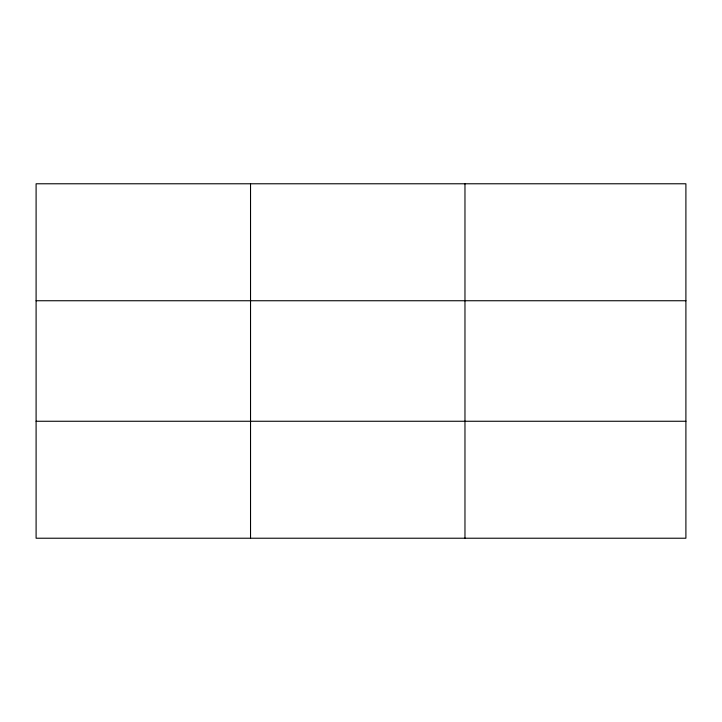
<?xml version="1.0" encoding="UTF-8"?>
<svg xmlns="http://www.w3.org/2000/svg" width="722" height="722" viewBox="0 0 722 722"><rect width="100%" height="100%" fill="white"/><g stroke="black" fill="none" stroke-linecap="round" stroke-linejoin="round"><path stroke-width="1.08" d="M250.534 183.776L250.534 538.224M464.968 183.776L464.968 538.224M685.9 421.26L685.9 538.224L36.1 538.224L36.1 183.776L685.9 183.776L685.9 421.26L36.1 421.26M36.1 300.74L685.9 300.74"/></g></svg>
